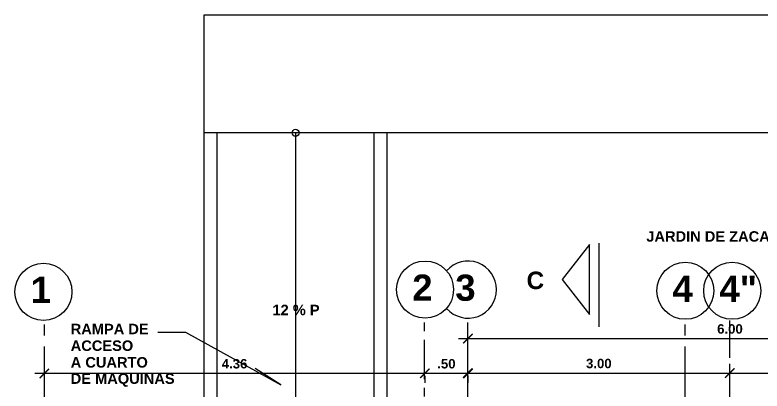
# Model space of a CAD drawing. Extents: x 504.5 to 598.6, y 648.3 to 688.4.
# Drawn here: x 511.55 to 520.12, y 682.2 to 686.51 of the extents above; entities that cross this region are included whole.
import ezdxf

# ---------------------------------------------------------------- set-up
doc = ezdxf.new("R2010")
doc.units = 0
doc.header["$MEASUREMENT"] = 0
doc.linetypes.add('CENTER2', pattern=[1.125, 0.75, -0.125, 0.125, -0.125])
doc.layers.get('0').update_dxf_attribs({"linetype": 'CONTINUOUS'})
doc.layers.get('DEFPOINTS').update_dxf_attribs({"linetype": 'CONTINUOUS'})
for name, color, linetype in [('2', 1, 'CONTINUOUS'), ('6', 7, 'CONTINUOUS'), ('EJES', 6, 'CENTER2'), ('texturas', 6, 'CONTINUOUS')]:
    doc.layers.add(name, color=color, linetype=linetype)
doc.styles.add('ALR4', font='sanssb__.ttf')
doc.dimstyles.new('1-50', dxfattribs={"dimscale": 0.6, "dimtxt": 0.18, "dimasz": 0.18, "dimexe": 0.18, "dimexo": 0.0625, "dimgap": 0.09, "dimtad": 1, "dimzin": 4, "dimdsep": 46, "dimtxsty": 'Standard', "dimblk1": 'ARCHTICK', "dimblk2": 'ARCHTICK', "dimsah": 1, "dimcen": 0.09, "dimdle": 0.18, "dimclrd": 6, "dimclre": 6, "dimclrt": 1, "dimadec": 0, "dimazin": 0, "dimtfac": 1, "dimtofl": 0, "dimtmove": 0, "dimatfit": 3, "dimldrblk": 'ARCHTICK', "dimfxl": 1, "dimtolj": 1, "dimtzin": 4, "dimarcsym": 0})

# ---------------------------------------------------------------- blocks, each defined once
blk = doc.blocks.new('_ARCHTICK')
at = {"color": 0, "linetype": 'ByBlock', "const_width": 0.15}
blk.add_lwpolyline([(-0.5, -0.5), (0.5, 0.5)], dxfattribs=at)
blk = doc.blocks.new('*D76')
at = {"color": 6, "linetype": 'ByBlock', "transparency": 16777216}
for p, q in [((516.7472, 682.1974), (516.7472, 682.8163)), ((519.7513, 682.1974), (519.7513, 682.8163)), ((516.6392, 682.7083), (519.8593, 682.7083))]:
    blk.add_line(p, q, dxfattribs=at)
at = {"layer": 'DEFPOINTS', "color": 0, "linetype": 'ByBlock', "transparency": 16777216}
for p in [(519.7513, 682.7083), (516.7472, 682.1599), (519.7513, 682.1599)]:
    blk.add_point(p, dxfattribs=at)
at = {"color": 6, "linetype": 'ByBlock', "transparency": 16777216, "xscale": 0.108, "yscale": 0.108, "zscale": 0.108, "rotation": 180}
blk.add_blockref('_ARCHTICK', (516.7472, 682.7083), dxfattribs=at)
at = {"color": 6, "linetype": 'ByBlock', "transparency": 16777216, "xscale": 0.108, "yscale": 0.108, "zscale": 0.108}
blk.add_blockref('_ARCHTICK', (519.7513, 682.7083), dxfattribs=at)
at = {"color": 1, "linetype": 'ByBlock', "transparency": 16777216, "insert": (518.2493, 682.8181), "char_height": 0.108, "attachment_point": 5, "style": 'ALR4'}
blk.add_mtext('\\A1;3.00', dxfattribs=at)
blk = doc.blocks.new('*D77')
at = {"color": 6, "linetype": 'ByBlock', "transparency": 16777216}
for p, q in [((522.7577, 682.1974), (522.7577, 682.8163)), ((519.6433, 682.7083), (522.8657, 682.7083))]:
    blk.add_line(p, q, dxfattribs=at)
at = {"layer": 'DEFPOINTS', "color": 0, "linetype": 'ByBlock', "transparency": 16777216}
for p in [(522.7577, 682.7083), (519.7513, 682.1599), (522.7577, 682.1599)]:
    blk.add_point(p, dxfattribs=at)
at = {"color": 6, "linetype": 'ByBlock', "transparency": 16777216, "xscale": 0.108, "yscale": 0.108, "zscale": 0.108, "rotation": 180}
blk.add_blockref('_ARCHTICK', (519.7513, 682.7083), dxfattribs=at)
at = {"color": 6, "linetype": 'ByBlock', "transparency": 16777216, "xscale": 0.108, "yscale": 0.108, "zscale": 0.108}
blk.add_blockref('_ARCHTICK', (522.7577, 682.7083), dxfattribs=at)
at = {"color": 1, "linetype": 'ByBlock', "transparency": 16777216, "insert": (521.2545, 682.8181), "char_height": 0.108, "attachment_point": 5, "style": 'ALR4'}
blk.add_mtext('\\A1;3.00', dxfattribs=at)
blk = doc.blocks.new('*D91')
at = {"color": 6, "linetype": 'ByBlock', "transparency": 16777216}
for p, q in [((516.7478, 682.2814), (516.7478, 682.9108)), ((522.7582, 682.2855), (522.7582, 682.9108)), ((516.6398, 682.8028), (522.8662, 682.8028))]:
    blk.add_line(p, q, dxfattribs=at)
at = {"layer": 'DEFPOINTS', "color": 0, "linetype": 'ByBlock', "transparency": 16777216}
for p in [(522.7582, 682.8028), (516.7478, 682.2439), (522.7582, 682.248)]:
    blk.add_point(p, dxfattribs=at)
at = {"color": 6, "linetype": 'ByBlock', "transparency": 16777216, "xscale": 0.108, "yscale": 0.108, "zscale": 0.108, "rotation": 180}
blk.add_blockref('_ARCHTICK', (516.7478, 682.8028), dxfattribs=at)
at = {"color": 6, "linetype": 'ByBlock', "transparency": 16777216, "xscale": 0.108, "yscale": 0.108, "zscale": 0.108}
blk.add_blockref('_ARCHTICK', (522.7582, 682.8028), dxfattribs=at)
at = {"color": 1, "linetype": 'ByBlock', "transparency": 16777216, "insert": (519.753, 682.9126), "char_height": 0.108, "attachment_point": 5, "style": 'ALR4'}
blk.add_mtext('\\A1;6.00', dxfattribs=at)
blk = doc.blocks.new('*D142')
at = {"color": 6, "linetype": 'ByBlock', "transparency": 16777216}
for p, q in [((516.8568, 682.4038), (516.1463, 682.4038)), ((516.2543, 682.376), (516.2543, 682.2958)), ((516.7488, 682.376), (516.7488, 682.2958))]:
    blk.add_line(p, q, dxfattribs=at)
at = {"layer": 'DEFPOINTS', "color": 0, "linetype": 'ByBlock', "transparency": 16777216}
for p in [(516.2543, 682.4135), (516.2543, 682.4038), (516.7488, 682.4135)]:
    blk.add_point(p, dxfattribs=at)
at = {"color": 6, "linetype": 'ByBlock', "transparency": 16777216, "xscale": 0.108, "yscale": 0.108, "zscale": 0.108, "rotation": 180}
blk.add_blockref('_ARCHTICK', (516.2543, 682.4038), dxfattribs=at)
at = {"color": 6, "linetype": 'ByBlock', "transparency": 16777216, "xscale": 0.108, "yscale": 0.108, "zscale": 0.108}
blk.add_blockref('_ARCHTICK', (516.7488, 682.4038), dxfattribs=at)
at = {"color": 1, "linetype": 'ByBlock', "transparency": 16777216, "insert": (516.5015, 682.5137), "char_height": 0.108, "attachment_point": 5, "style": 'ALR4'}
blk.add_mtext('\\A1;.50', dxfattribs=at)
blk = doc.blocks.new('*D143')
at = {"color": 6, "linetype": 'ByBlock', "transparency": 16777216}
for p, q in [((516.3623, 682.4038), (511.7825, 682.4038)), ((511.8905, 682.4245), (511.8905, 682.2958))]:
    blk.add_line(p, q, dxfattribs=at)
at = {"layer": 'DEFPOINTS', "color": 0, "linetype": 'ByBlock', "transparency": 16777216}
for p in [(511.8905, 682.462), (511.8905, 682.4038), (516.2543, 682.4135)]:
    blk.add_point(p, dxfattribs=at)
at = {"color": 6, "linetype": 'ByBlock', "transparency": 16777216, "xscale": 0.108, "yscale": 0.108, "zscale": 0.108, "rotation": 180}
blk.add_blockref('_ARCHTICK', (511.8905, 682.4038), dxfattribs=at)
at = {"color": 6, "linetype": 'ByBlock', "transparency": 16777216, "xscale": 0.108, "yscale": 0.108, "zscale": 0.108}
blk.add_blockref('_ARCHTICK', (516.2543, 682.4038), dxfattribs=at)
at = {"color": 1, "linetype": 'ByBlock', "transparency": 16777216, "insert": (514.0724, 682.5136), "char_height": 0.108, "attachment_point": 5, "style": 'ALR4'}
blk.add_mtext('\\A1;4.36', dxfattribs=at)
blk = doc.blocks.new('*D250')
at = {"color": 6, "linetype": 'ByBlock', "transparency": 16777216}
blk.add_arc((516.2495, 661.9457), 0.7871, 270, 315, dxfattribs=at)
at = {"layer": 'DEFPOINTS', "color": 0, "linetype": 'ByBlock', "transparency": 16777216}
for p in [(516.2495, 683.009), (516.1665, 662.0287), (516.4533, 661.1854), (519.1165, 659.0787), (516.2495, 649.3383)]:
    blk.add_point(p, dxfattribs=at)
at = {"color": 6, "linetype": 'ByBlock', "transparency": 16777216, "xscale": 0.108, "yscale": 0.108, "zscale": 0.108}
for p, rotation in [((516.8061, 661.3891), 44.99999999999377), ((516.2495, 661.1586), 180.0000000000004)]:
    blk.add_blockref('_ARCHTICK', p, dxfattribs=dict(at, rotation=rotation))
at = {"color": 1, "linetype": 'ByBlock', "transparency": 16777216, "insert": (516.5087, 661.32), "char_height": 0.108, "attachment_point": 5, "rotation": 22.5, "style": 'ALR4'}
blk.add_mtext('\\A1;45.00°', dxfattribs=at)

msp = doc.modelspace()

# ---------------------------------------------------------------- linework, layer by layer
at = {"layer": '2'}
msp.add_lwpolyline([(513.1904, 682.8768), (513.5083, 682.8768), (514.6045, 682.2743), (514.3085, 682.4605)], dxfattribs=at)
for centre in [(516.2566, 683.3636), (519.2413, 683.3508), (519.7787, 683.3508), (511.8808, 683.338)]:
    msp.add_circle(centre, 0.3271, dxfattribs=at)
msp.add_arc((516.7498, 683.3636), 0.3271, 221.06359, 138.93641, dxfattribs=at)
at = {"layer": '6'}
msp.add_line((518.2485, 683.8956), (518.2485, 682.9367), dxfattribs=at)
msp.add_lwpolyline([(518.1423, 683.8815), (517.829, 683.4795), (518.1423, 683.0801), (518.1423, 683.8815)], dxfattribs=at)
at = {"layer": 'EJES'}
for p, q in [((511.8915, 649.3383), (511.8915, 683.009)), ((519.2193, 649.3383), (519.2399, 683.009)), ((519.7474, 675.8338), (519.7518, 683.009))]:
    msp.add_line(p, q, dxfattribs=at)
at = {"layer": 'EJES', "ltscale": 0.6}
for p, q in [((516.2495, 649.3383), (516.2495, 683.009)), ((516.7472, 649.3383), (516.7472, 683.009))]:
    msp.add_line(p, q, dxfattribs=at)
at = {"layer": 'texturas', "color": 1}
for p, q in [((513.7222, 678.7599), (513.7222, 686.5099)), ((513.7222, 686.5099), (522.6827, 686.5099)), ((522.6827, 685.1599), (513.7222, 685.1599)), ((513.8722, 678.7599), (513.8722, 685.1599)), ((514.7722, 685.1599), (514.7722, 679.3239)), ((515.6722, 678.7599), (515.6722, 685.1599)), ((515.8222, 678.7599), (515.8222, 685.1599))]:
    msp.add_line(p, q, dxfattribs=at)
msp.add_circle((514.7722, 685.1599), 0.04, dxfattribs=at)

# ---------------------------------------------------------------- texts
at = {"layer": '2', "style": 'ALR4'}
for s, height, p in [('JARDIN DE ZACATE', 0.12, (518.794, 683.913)), ('1', 0.3, (511.7339, 683.2107)), ('2', 0.3, (516.1097, 683.2362)), ('3', 0.3, (516.603, 683.2362)), ('C', 0.2, (517.4208, 683.3698)), ('4', 0.3, (519.0944, 683.2234)), ('4"', 0.3, (519.6318, 683.2234)), ('12 % P', 0.12, (514.5068, 683.0706)), ('RAMPA DE', 0.12, (512.1932, 682.8527)), ('ACCESO', 0.12, (512.1932, 682.6616)), ('A CUARTO', 0.12, (512.1932, 682.4705)), ('DE MAQUINAS', 0.12, (512.1932, 682.2843))]:
    msp.add_text(s, height=height, dxfattribs=at).set_placement(p)

# ---------------------------------------------------------------- dimensions: what is measured, and where the dimension line sits
at = {"layer": '2'}
dim = msp.add_angular_dim_2l(base=(516.4533, 661.1854), line1=((516.1665, 662.0287), (519.1165, 659.0787)), line2=((516.2495, 649.3383), (516.2495, 683.009)), dimstyle='1-50', override={"dimtxsty": 'ALR4', "dimadec": 2, "dimazin": 1}, dxfattribs=at)
dim.commit()
dim.dimension.update_dxf_attribs({"geometry": '*D250', "text_midpoint": (516.5087, 661.32)})
dim = msp.add_linear_dim(base=(522.7582, 682.8028), p1=(516.7478, 682.2439), p2=(522.7582, 682.248), text='6.00', dimstyle='1-50', override={"dimtxsty": 'ALR4'}, dxfattribs=at)
dim.commit()
dim.dimension.update_dxf_attribs({"geometry": '*D91', "text_midpoint": (519.753, 682.9126)})
for base, p1, p2, override, picture, middle in [((511.8905, 682.4038), (516.2543, 682.4135), (511.8905, 682.462), {"dimtxsty": 'ALR4', "dimse1": 1, "dimtmove": 1}, '*D143', (514.0724, 682.5136)), ((516.2543, 682.4038), (516.7488, 682.4135), (516.2543, 682.4135), {"dimtxsty": 'ALR4'}, '*D142', (516.5015, 682.5137))]:
    dim = msp.add_linear_dim(base=base, p1=p1, p2=p2, dimstyle='1-50', override=override, dxfattribs=at)
    dim.commit()
    dim.dimension.update_dxf_attribs({"geometry": picture, "text_midpoint": middle})
dim = msp.add_linear_dim(base=(519.7513, 682.4069), p1=(516.7472, 681.8584), p2=(519.7513, 681.8584), dimstyle='1-50', override={"dimtxsty": 'ALR4'}, dxfattribs=at)
dim.commit()
dim.dimension.update_dxf_attribs({"geometry": '*D76', "text_midpoint": (518.2493, 682.5167), "insert": (0, -0.3015)})
dim = msp.add_linear_dim(base=(522.7577, 682.4069), p1=(519.7513, 681.8584), p2=(522.7577, 681.8584), text='3.00', dimstyle='1-50', override={"dimtxsty": 'ALR4', "dimse1": 1, "dimtmove": 1}, dxfattribs=at)
dim.commit()
dim.dimension.update_dxf_attribs({"geometry": '*D77', "text_midpoint": (521.2545, 682.5167), "insert": (0, -0.3015)})

doc.saveas('drawing.dxf')
